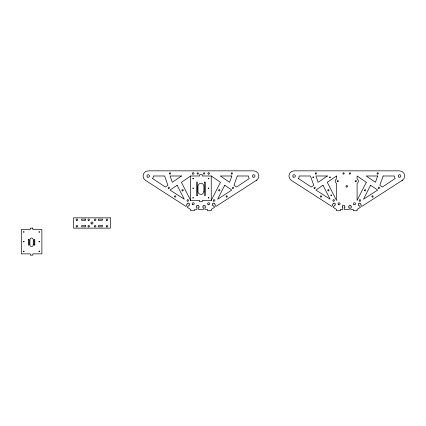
<?xml version="1.0" encoding="UTF-8"?>
<svg xmlns="http://www.w3.org/2000/svg" width="426" height="426" viewBox="0 0 426 426"><rect width="100%" height="100%" fill="white"/><g stroke="black" fill="none" stroke-linecap="round" stroke-linejoin="round"><path stroke-width="0.64" d="M211.237 200.438L220.46 182.296L211.237 175.991L202.228 175.991L202.228 174.703L199.656 174.703L199.656 175.991L190.646 175.991L181.423 182.296L190.646 200.438L199.656 200.438L199.656 201.727L202.228 201.727L202.228 200.438L211.237 200.438L211.237 175.991M256.83 180.076L215.881 206.456L214.848 204.853L215.279 204.576L214.502 203.362L214.065 203.644L213.65 202.994L212.35 203.83L212.771 204.48L212.334 204.757L213.117 205.971L213.548 205.689L214.582 207.292L211.237 209.448L211.237 210.732L207.377 210.732L207.377 209.448L204.933 209.448L204.933 207.542L205.444 207.542L205.444 206.099L204.933 206.099L204.933 205.327L203.388 205.327L203.388 206.099L202.872 206.099L202.872 207.542L203.388 207.542L203.388 209.448L198.495 209.448L198.495 207.542L199.011 207.542L199.011 206.099L198.495 206.099L198.495 205.327L196.95 205.327L196.95 206.099L196.439 206.099L196.439 207.542L196.95 207.542L196.95 209.448L194.506 209.448L194.506 210.732L190.646 210.732L190.646 209.448L187.302 207.292L188.335 205.689L188.766 205.971L189.543 204.757L189.112 204.48L189.533 203.83L188.233 202.994L187.813 203.644L187.381 203.362L186.604 204.576L187.035 204.853L186.002 206.456L145.655 180.47A5.149 5.149 0 0 1 148.184 170.842L253.699 170.842A5.149 5.149 0 0 1 256.83 180.076L256.18 180.491M402.687 180.076L361.733 206.456L360.705 204.853L361.136 204.576L360.353 203.362L359.922 203.644L359.501 202.994L358.207 203.83L358.623 204.48L358.191 204.757L358.974 205.971L359.406 205.689L360.439 207.292L357.089 209.448L357.089 210.732L353.229 210.732L353.229 209.448L350.784 209.448L350.784 207.542L351.301 207.542L351.301 206.099L350.784 206.099L350.784 205.327L349.24 205.327L349.24 206.099L348.729 206.099L348.729 207.542L349.24 207.542L349.24 209.448L344.352 209.448L344.352 207.542L344.868 207.542L344.868 206.099L344.352 206.099L344.352 205.327L342.808 205.327L342.808 206.099L342.291 206.099L342.291 207.542L342.808 207.542L342.808 209.448L340.363 209.448L340.363 210.732L336.503 210.732L336.503 209.448L333.164 207.292L334.192 205.689L334.628 205.971L335.406 204.757L334.974 204.48L335.395 203.83L334.096 202.994L333.675 203.644L333.244 203.362L332.466 204.576L332.898 204.853L331.865 206.456L291.469 180.448A5.149 5.149 0 0 1 294.041 170.842L399.551 170.842A5.149 5.149 0 0 1 402.687 180.076L402.037 180.491M190.646 175.991L190.646 200.438M23.489 231.946C24.09 233.352 24.57 230.754 23.489 231.946M23.489 241.595C24.09 243.006 24.57 240.402 23.489 241.595M23.489 251.244C24.09 252.655 24.57 250.057 23.489 251.244M34.81 244.865L34.474 245.243L34.043 244.913L34.043 239.668L34.373 239.332L34.81 239.668L34.81 244.865M38.931 231.946C39.533 233.352 40.012 230.754 38.931 231.946M38.931 241.595C39.533 243.006 40.012 240.402 38.931 241.595M38.931 251.244C39.533 252.655 40.012 250.057 38.931 251.244M192.84 178.515C193.479 179.905 193.867 177.354 192.84 178.515M192.84 188.164C193.479 189.559 193.867 187.009 192.84 188.164M192.84 197.813C193.479 199.208 193.867 196.658 192.84 197.813M197.339 195.422L197.004 195.806L196.578 195.518L196.572 182.243L196.95 181.907L197.334 182.243L197.339 195.422M208.282 178.515C208.916 179.905 209.31 177.354 208.282 178.515M208.282 188.164C208.916 189.559 209.31 187.009 208.282 188.164M208.282 197.813C208.916 199.208 209.31 196.658 208.282 197.813M312.833 177.211C313.68 179.085 314.207 175.629 312.833 177.211M329.559 177.211C330.443 179.074 330.88 175.645 329.559 177.211M330.848 195.225C331.705 197.1 332.211 193.638 330.848 195.225M28.388 239.614L28.382 244.913L28.814 245.243L29.144 244.913L29.144 239.668L28.814 239.332L28.388 239.614M204.56 182.195L204.549 195.47L204.933 195.806L205.316 195.47L205.316 182.243L204.933 181.907L204.56 182.195M231.824 175.991L229.582 182.296L220.359 175.991L231.824 175.991M237.287 175.991L233.98 185.299L236.521 187.035L249.242 178.563A5.149 5.149 0 0 1 248.55 175.991L237.287 175.991M377.681 175.991L375.439 182.296L366.211 175.991L377.681 175.991M383.139 175.991L379.832 185.299L382.372 187.035L395.094 178.563A5.149 5.149 0 0 1 394.407 175.991L383.139 175.991M224.747 185.225L217.643 199.198L231.824 190.06L224.747 185.225M366.317 182.296L357.089 200.438L357.089 183.366A2.572 2.572 0 0 0 357.089 178.909L357.089 175.991L366.317 182.296M370.599 185.225L363.495 199.198L377.681 190.06L370.599 185.225M152.641 178.563L165.363 187.041L167.908 185.299L164.596 175.991L153.333 175.991A5.149 5.149 0 0 1 152.641 178.563M298.498 178.563L311.22 187.041L313.765 185.299L310.453 175.991L299.185 175.991A5.149 5.149 0 0 1 298.498 178.563M181.529 175.991L172.306 182.296L170.059 175.991L181.529 175.991M177.141 185.225L170.059 190.065L184.245 199.198L177.141 185.225M327.381 175.991L318.158 182.296L315.916 175.991L327.381 175.991M322.993 185.225L315.916 190.065L330.097 199.198L322.993 185.225M336.503 175.991L327.28 182.296L336.503 200.438L336.503 183.366A2.572 2.572 0 0 1 336.503 178.909L336.503 175.991M110.355 217.84L73.554 217.84L73.554 228.134L110.355 228.134L110.355 217.84M85.525 219.129L81.664 219.129L81.664 220.412L85.525 220.412L85.525 219.129M102.251 219.129L98.39 219.129L98.39 220.412L102.251 220.412L102.251 219.129M85.525 225.562L81.664 225.562L81.664 226.85L85.525 226.85L85.525 225.562M102.251 225.562L98.39 225.562L98.39 226.85L102.251 226.85L102.251 225.562M32.845 228.134L30.347 228.134L30.347 229.422L21.3 229.422L21.3 253.869L30.347 253.869L30.347 255.158L32.845 255.158L32.845 253.869L41.886 253.869L41.886 229.422L32.845 229.422L32.845 228.134M203.9 191.434L203.9 186.284A2.961 2.961 0 0 0 200.944 183.324A2.961 2.961 0 0 0 197.983 186.284L197.983 191.434A2.961 2.961 0 0 0 200.944 194.389A2.961 2.961 0 0 0 203.9 191.434M33.265 244.865L33.265 239.716A1.672 1.672 0 0 0 31.593 238.043A1.672 1.672 0 0 0 29.921 239.716L29.921 244.865A1.672 1.672 0 0 0 31.593 246.537A1.672 1.672 0 0 0 33.265 244.865M253.055 177.104A1.289 1.289 0 0 0 254.988 175.991A1.289 1.289 0 0 0 253.055 174.878A1.289 1.289 0 0 0 253.055 177.104M147.566 177.104A1.289 1.289 0 0 0 149.494 175.991A1.289 1.289 0 0 0 147.566 174.878A1.289 1.289 0 0 0 147.566 177.104M169.74 173.973A0.644 0.644 0 0 0 170.704 173.419A0.644 0.644 0 0 0 169.74 172.86A0.644 0.644 0 0 0 169.74 173.973M231.504 173.973A0.644 0.644 0 0 0 232.468 173.419A0.644 0.644 0 0 0 231.504 172.86A0.644 0.644 0 0 0 231.504 173.973M182.269 190.832A0.644 0.644 0 0 0 183.239 190.273A0.644 0.644 0 0 0 182.269 189.714A0.644 0.644 0 0 0 182.269 190.832M218.969 190.832A0.644 0.644 0 0 0 219.933 190.273A0.644 0.644 0 0 0 218.969 189.714A0.644 0.644 0 0 0 218.969 190.832M232.724 188.34A0.644 0.644 0 0 0 233.73 187.855A0.644 0.644 0 0 0 232.809 187.227A0.644 0.644 0 0 0 232.724 188.34M168.451 188.345A0.644 0.644 0 0 0 169.447 187.839A0.644 0.644 0 0 0 168.51 187.232A0.644 0.644 0 0 0 168.451 188.345M174.857 196.982A0.644 0.644 0 0 0 175.847 196.471A0.644 0.644 0 0 0 174.91 195.869A0.644 0.644 0 0 0 174.857 196.982M226.312 196.966A0.644 0.644 0 0 0 227.319 196.492A0.644 0.644 0 0 0 226.403 195.859A0.644 0.644 0 0 0 226.312 196.966M192.834 174.085A0.772 0.772 0 0 0 193.995 173.419A0.772 0.772 0 0 0 192.834 172.748A0.772 0.772 0 0 0 192.834 174.085M208.277 174.085A0.772 0.772 0 0 0 209.432 173.419A0.772 0.772 0 0 0 208.277 172.748A0.772 0.772 0 0 0 208.277 174.085M187.376 201.109A0.772 0.772 0 0 0 188.532 200.438A0.772 0.772 0 0 0 187.376 199.773A0.772 0.772 0 0 0 187.376 201.109M213.735 201.109A0.772 0.772 0 0 0 214.896 200.438A0.772 0.772 0 0 0 213.735 199.773A0.772 0.772 0 0 0 213.735 201.109M197.403 173.973A0.644 0.644 0 0 0 198.367 173.419A0.644 0.644 0 0 0 197.403 172.86A0.644 0.644 0 0 0 197.403 173.973M203.836 173.973A0.644 0.644 0 0 0 204.799 173.419A0.644 0.644 0 0 0 203.836 172.86A0.644 0.644 0 0 0 203.836 173.973M398.912 177.104A1.289 1.289 0 0 0 400.839 175.991A1.289 1.289 0 0 0 398.912 174.878A1.289 1.289 0 0 0 398.912 177.104M328.057 190.784A0.644 0.644 0 0 0 329.085 190.358A0.644 0.644 0 0 0 328.201 189.676A0.644 0.644 0 0 0 328.057 190.784M314.308 188.345A0.644 0.644 0 0 0 315.299 187.839A0.644 0.644 0 0 0 314.367 187.232A0.644 0.644 0 0 0 314.308 188.345M377.356 173.973A0.644 0.644 0 0 0 378.32 173.419A0.644 0.644 0 0 0 377.356 172.86A0.644 0.644 0 0 0 377.356 173.973M315.522 173.925A0.644 0.644 0 0 0 316.555 173.499A0.644 0.644 0 0 0 315.666 172.823A0.644 0.644 0 0 0 315.522 173.925M378.581 188.34A0.644 0.644 0 0 0 379.582 187.855A0.644 0.644 0 0 0 378.661 187.227A0.644 0.644 0 0 0 378.581 188.34M372.164 196.966A0.644 0.644 0 0 0 373.171 196.492A0.644 0.644 0 0 0 372.255 195.859A0.644 0.644 0 0 0 372.164 196.966M359.507 201.051A0.772 0.772 0 0 0 360.742 200.54A0.772 0.772 0 0 0 359.682 199.725A0.772 0.772 0 0 0 359.507 201.051M364.757 190.784A0.644 0.644 0 0 0 365.785 190.358A0.644 0.644 0 0 0 364.901 189.676A0.644 0.644 0 0 0 364.757 190.784M293.418 177.104A1.289 1.289 0 0 0 295.351 175.991A1.289 1.289 0 0 0 293.418 174.878A1.289 1.289 0 0 0 293.418 177.104M320.714 196.982A0.644 0.644 0 0 0 321.705 196.471A0.644 0.644 0 0 0 320.767 195.869A0.644 0.644 0 0 0 320.714 196.982M333.148 201.051A0.772 0.772 0 0 0 334.383 200.54A0.772 0.772 0 0 0 333.318 199.725A0.772 0.772 0 0 0 333.148 201.051M349.693 173.973A0.644 0.644 0 0 0 350.657 173.419A0.644 0.644 0 0 0 349.693 172.86A0.644 0.644 0 0 0 349.693 173.973M343.186 173.925A0.644 0.644 0 0 0 344.219 173.499A0.644 0.644 0 0 0 343.335 172.823A0.644 0.644 0 0 0 343.186 173.925M337.467 181.694A0.644 0.644 0 0 0 338.43 181.135A0.644 0.644 0 0 0 337.467 180.581A0.644 0.644 0 0 0 337.467 181.694M355.481 181.694A0.644 0.644 0 0 0 356.445 181.135A0.644 0.644 0 0 0 355.481 180.581A0.644 0.644 0 0 0 355.481 181.694M346.413 186.955A0.772 0.772 0 0 0 347.568 186.284A0.772 0.772 0 0 0 346.413 185.614A0.772 0.772 0 0 0 346.413 186.955M192.706 204.677A1.028 1.028 0 0 0 194.251 203.782A1.028 1.028 0 0 0 192.706 202.893A1.028 1.028 0 0 0 192.706 204.677M208.149 204.677A1.028 1.028 0 0 0 209.693 203.782A1.028 1.028 0 0 0 208.149 202.893A1.028 1.028 0 0 0 208.149 204.677M338.563 204.677A1.028 1.028 0 0 0 340.108 203.782A1.028 1.028 0 0 0 338.563 202.893A1.028 1.028 0 0 0 338.563 204.677M354.001 204.677A1.028 1.028 0 0 0 355.545 203.782A1.028 1.028 0 0 0 354.001 202.893A1.028 1.028 0 0 0 354.001 204.677M91.329 223.804A1.028 1.028 0 0 0 92.98 223.123A1.028 1.028 0 0 0 91.563 222.037A1.028 1.028 0 0 0 91.329 223.804M88.352 220.439A0.772 0.772 0 0 0 89.513 219.773A0.772 0.772 0 0 0 88.352 219.102A0.772 0.772 0 0 0 88.352 220.439M94.79 220.439A0.772 0.772 0 0 0 95.946 219.773A0.772 0.772 0 0 0 94.79 219.102A0.772 0.772 0 0 0 94.79 220.439M94.79 226.872A0.772 0.772 0 0 0 95.946 226.206A0.772 0.772 0 0 0 94.79 225.535A0.772 0.772 0 0 0 94.79 226.872M88.352 226.872A0.772 0.772 0 0 0 89.513 226.206A0.772 0.772 0 0 0 88.352 225.535A0.772 0.772 0 0 0 88.352 226.872M76.515 220.439A0.772 0.772 0 0 0 77.676 219.773A0.772 0.772 0 0 0 76.515 219.102A0.772 0.772 0 0 0 76.515 220.439M76.515 226.872A0.772 0.772 0 0 0 77.676 226.206A0.772 0.772 0 0 0 76.515 225.535A0.772 0.772 0 0 0 76.515 226.872M106.628 226.872A0.772 0.772 0 0 0 107.783 226.206A0.772 0.772 0 0 0 106.628 225.535A0.772 0.772 0 0 0 106.628 226.872M106.628 220.439A0.772 0.772 0 0 0 107.783 219.773A0.772 0.772 0 0 0 106.628 219.102A0.772 0.772 0 0 0 106.628 220.439"/></g></svg>
